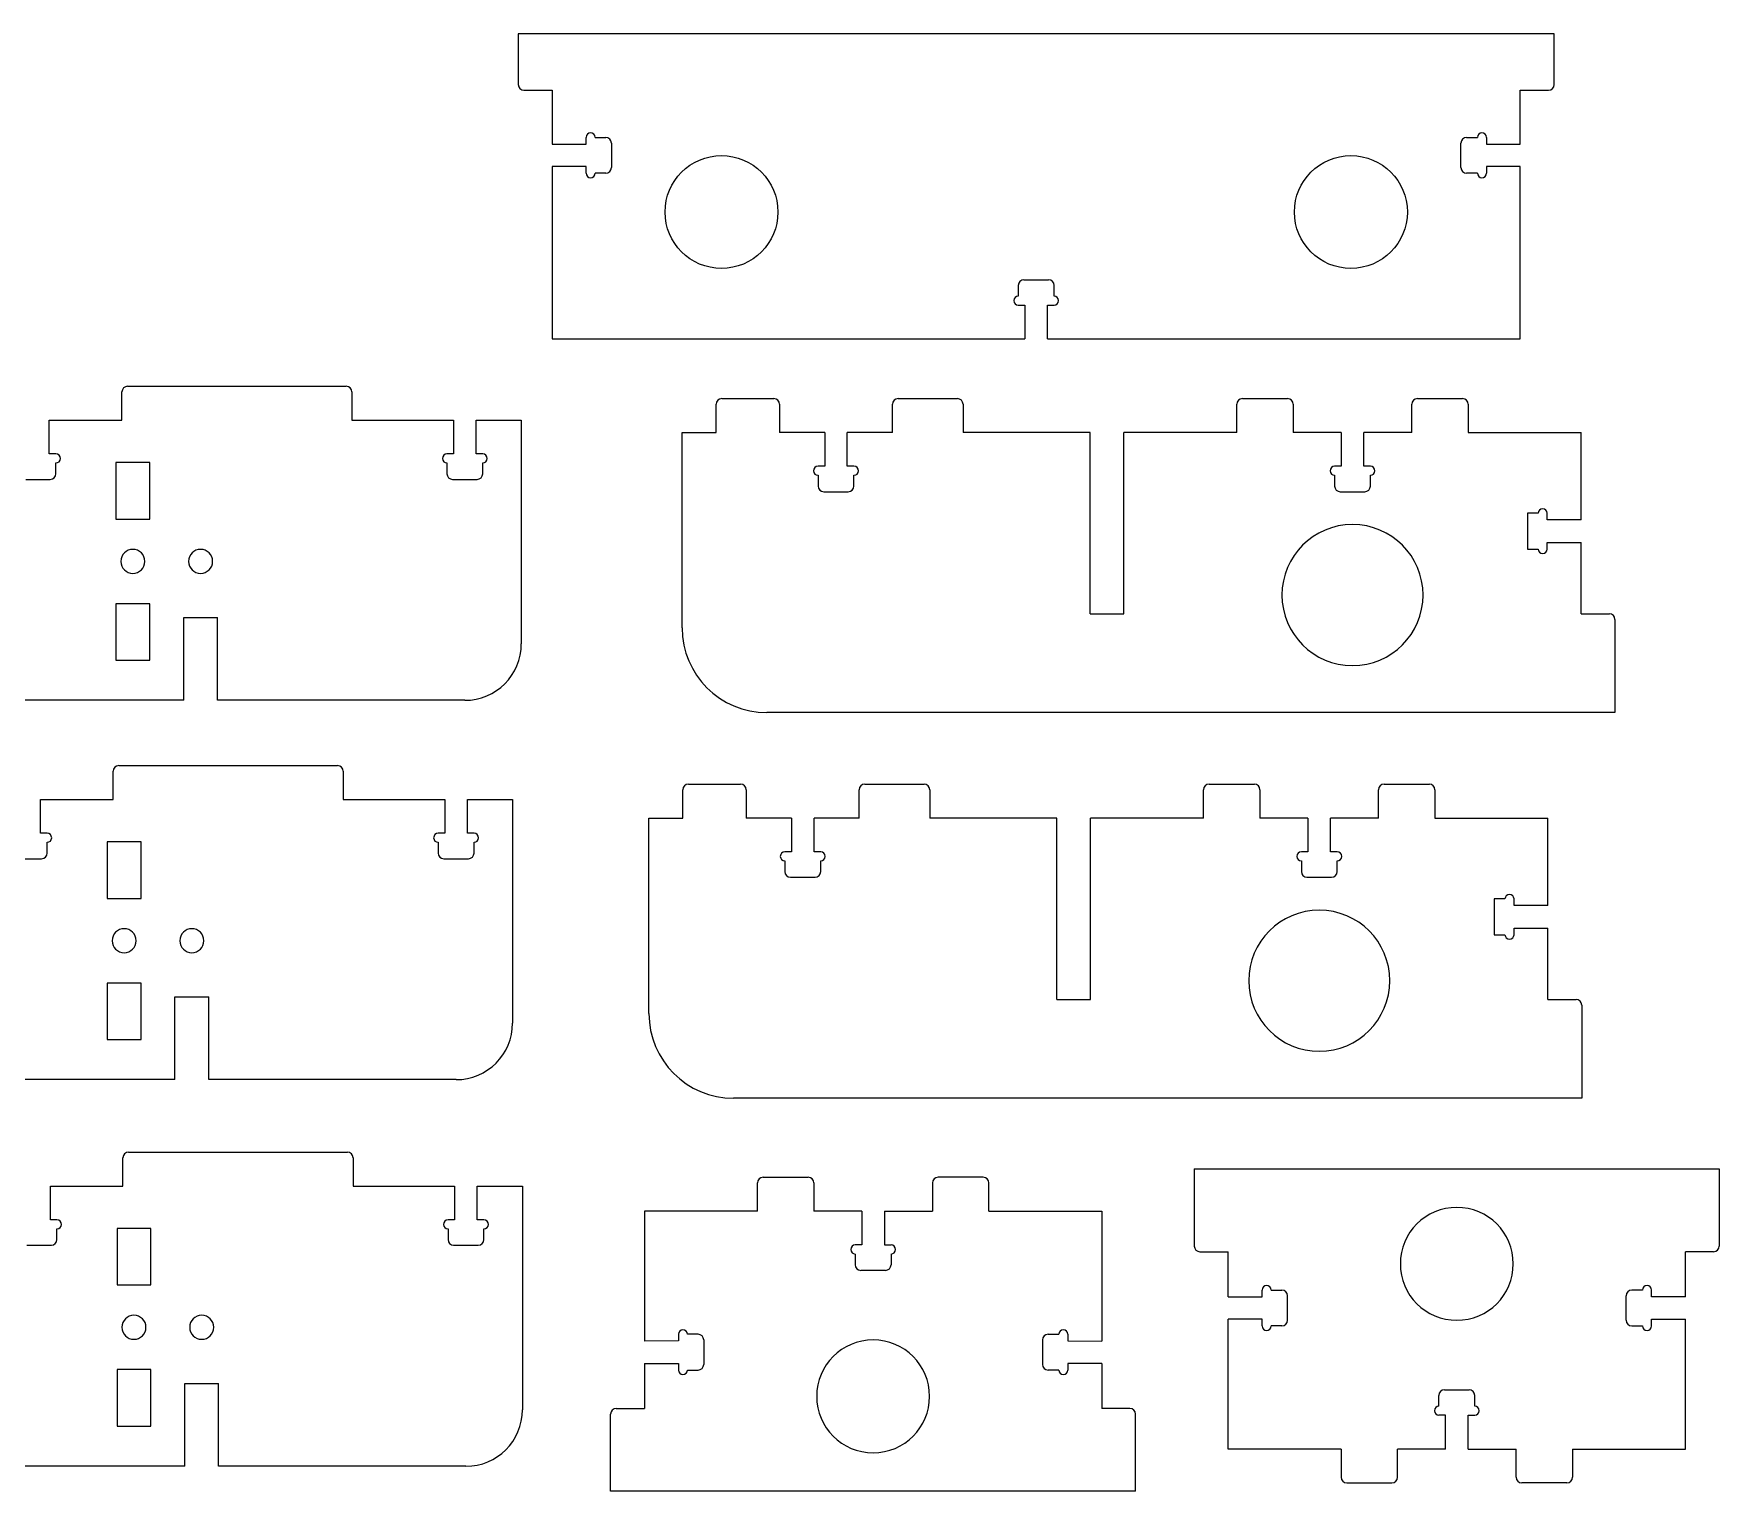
# Model space of a CAD drawing. Header units: millimetres. Extents: x -2184 to -699, y -517 to 933.
# Drawn here: x -1307 to -710, y 411 to 928 of the extents above; entities that cross this region are included whole.
import ezdxf

# ---------------------------------------------------------------- set-up
doc = ezdxf.new("R2010")
doc.units = ezdxf.units.MM
doc.layers.get('0').update_dxf_attribs({"color": 253, "lineweight": 70, "true_color": 0x8faf8f})

msp = doc.modelspace()

# ---------------------------------------------------------------- linework, layer by layer
at = {"color": 48, "lineweight": -3, "true_color": 0x483a05}
for p, q in [((-768.59, 927.53), (-1135.59, 927.53)), ((-1135.59, 927.53), (-1135.59, 909.53)), ((-768.59, 909.53), (-768.59, 927.53)), ((-1133.59, 907.53), (-1123.59, 907.53)), ((-1123.59, 907.53), (-1123.59, 888.43)), ((-780.59, 888.43), (-780.59, 907.53)), ((-780.59, 907.53), (-770.59, 907.53)), ((-1111.59, 888.43), (-1111.59, 890.78)), ((-1108.39, 890.78), (-1104.59, 890.78)), ((-799.59, 890.78), (-795.79, 890.78)), ((-792.59, 890.78), (-792.59, 888.43)), ((-1123.59, 888.43), (-1111.59, 888.43)), ((-1102.59, 888.78), (-1102.59, 880.08)), ((-801.59, 880.08), (-801.59, 888.78)), ((-792.59, 888.43), (-780.59, 888.43)), ((-1111.59, 880.43), (-1123.59, 880.43)), ((-1123.59, 880.43), (-1123.59, 819.33)), ((-1111.59, 878.08), (-1111.59, 880.43)), ((-1104.59, 878.08), (-1108.39, 878.08)), ((-795.79, 878.08), (-799.59, 878.08)), ((-780.59, 880.43), (-792.59, 880.43)), ((-792.59, 880.43), (-792.59, 878.08)), ((-780.59, 819.33), (-780.59, 880.43)), ((-958.44, 838.33), (-958.44, 834.53)), ((-956.44, 840.33), (-947.74, 840.33)), ((-945.74, 834.53), (-945.74, 838.33)), ((-958.44, 831.33), (-956.09, 831.33)), ((-956.09, 831.33), (-956.09, 819.33)), ((-948.09, 831.33), (-945.74, 831.33)), ((-948.09, 819.33), (-948.09, 831.33)), ((-1123.59, 819.33), (-956.09, 819.33)), ((-948.09, 819.33), (-780.59, 819.33)), ((-1276.02, 790.58), (-1276.02, 800.58)), ((-1274.02, 802.58), (-1196.52, 802.58)), ((-1194.52, 800.58), (-1194.52, 790.58)), ((-1065.52, 786.21), (-1065.52, 796.21)), ((-1063.52, 798.21), (-1045.02, 798.21)), ((-1043.02, 796.21), (-1043.02, 786.21)), ((-1003.02, 786.21), (-1003.02, 796.21)), ((-1001.02, 798.21), (-980.02, 798.21)), ((-978.02, 796.21), (-978.02, 786.21)), ((-881.02, 786.21), (-881.02, 796.21)), ((-879.02, 798.21), (-863.02, 798.21)), ((-861.02, 796.21), (-861.02, 786.21)), ((-819.02, 786.21), (-819.02, 796.21)), ((-817.02, 798.21), (-801.02, 798.21)), ((-799.02, 796.21), (-799.02, 786.21)), ((-1301.76, 790.58), (-1276.02, 790.58)), ((-1301.76, 778.58), (-1301.76, 790.58)), ((-1194.52, 790.58), (-1158.52, 790.58)), ((-1158.52, 790.58), (-1158.52, 778.58)), ((-1150.52, 790.58), (-1134.52, 790.58)), ((-1150.52, 778.58), (-1150.52, 790.58)), ((-1134.52, 790.58), (-1134.52, 711.28)), ((-1077.52, 786.21), (-1065.52, 786.21)), ((-1077.52, 716.91), (-1077.52, 786.21)), ((-1027.02, 786.21), (-1043.02, 786.21)), ((-1027.02, 786.21), (-1027.02, 774.21)), ((-1003.02, 786.21), (-1019.02, 786.21)), ((-1019.02, 774.21), (-1019.02, 786.21)), ((-933.02, 786.21), (-978.02, 786.21)), ((-933.02, 721.91), (-933.02, 786.21)), ((-881.02, 786.21), (-921.02, 786.21)), ((-921.02, 721.91), (-921.02, 786.21)), ((-844.02, 786.21), (-861.02, 786.21)), ((-844.02, 786.21), (-844.02, 774.21)), ((-819.02, 786.21), (-836.02, 786.21)), ((-836.02, 774.21), (-836.02, 786.21)), ((-799.02, 786.21), (-759.02, 786.21)), ((-759.02, 755.21), (-759.02, 786.21)), ((-1299.41, 778.58), (-1301.76, 778.58)), ((-1158.52, 778.58), (-1160.87, 778.58)), ((-1148.17, 778.58), (-1150.52, 778.58)), ((-1299.41, 771.58), (-1299.41, 775.38)), ((-1278.14, 775.52), (-1278.14, 755.52)), ((-1266.14, 775.52), (-1278.14, 775.52)), ((-1266.14, 755.52), (-1266.14, 775.52)), ((-1160.87, 775.38), (-1160.87, 771.58)), ((-1148.17, 771.58), (-1148.17, 775.38)), ((-1027.02, 774.21), (-1029.37, 774.21)), ((-1029.37, 771.01), (-1029.37, 767.21)), ((-1016.67, 774.21), (-1019.02, 774.21)), ((-1016.67, 767.21), (-1016.67, 771.01)), ((-844.02, 774.21), (-846.37, 774.21)), ((-846.37, 771.01), (-846.37, 767.21)), ((-833.67, 774.21), (-836.02, 774.21)), ((-833.67, 767.21), (-833.67, 771.01)), ((-1310.11, 769.58), (-1301.41, 769.58)), ((-1158.87, 769.58), (-1150.17, 769.58)), ((-1027.37, 765.21), (-1018.67, 765.21)), ((-844.37, 765.21), (-835.67, 765.21)), ((-1278.14, 755.52), (-1266.14, 755.52)), ((-778.02, 757.56), (-778.02, 744.86)), ((-774.22, 757.56), (-778.02, 757.56)), ((-771.02, 755.21), (-771.02, 757.56)), ((-759.02, 755.21), (-771.02, 755.21)), ((-771.02, 747.21), (-759.02, 747.21)), ((-771.02, 744.86), (-771.02, 747.21)), ((-759.02, 721.91), (-759.02, 747.21)), ((-778.02, 744.86), (-774.22, 744.86)), ((-1278.14, 725.52), (-1278.14, 705.52)), ((-1266.14, 725.52), (-1278.14, 725.52)), ((-1266.14, 705.52), (-1266.14, 725.52)), ((-1254.14, 691.28), (-1254.14, 720.64)), ((-1254.14, 720.64), (-1242.14, 720.64)), ((-1242.14, 691.28), (-1242.14, 720.64)), ((-933.02, 721.91), (-921.02, 721.91)), ((-759.02, 721.91), (-749.02, 721.91)), ((-747.02, 719.91), (-747.02, 686.91)), ((-1278.14, 705.52), (-1266.14, 705.52)), ((-1254.14, 691.28), (-1507.76, 691.28)), ((-1154.52, 691.28), (-1242.14, 691.28)), ((-747.02, 686.91), (-1047.52, 686.91)), ((-1279.12, 656.14), (-1279.12, 666.14)), ((-1277.12, 668.14), (-1199.62, 668.14)), ((-1197.62, 666.14), (-1197.62, 656.14)), ((-1077.3, 649.55), (-1077.3, 659.55)), ((-1075.3, 661.55), (-1056.8, 661.55)), ((-1054.8, 659.55), (-1054.8, 649.55)), ((-1014.8, 649.55), (-1014.8, 659.55)), ((-1012.8, 661.55), (-991.8, 661.55)), ((-989.8, 659.55), (-989.8, 649.55)), ((-892.8, 649.55), (-892.8, 659.55)), ((-890.8, 661.55), (-874.8, 661.55)), ((-872.8, 659.55), (-872.8, 649.55)), ((-830.8, 649.55), (-830.8, 659.55)), ((-828.8, 661.55), (-812.8, 661.55)), ((-810.8, 659.55), (-810.8, 649.55)), ((-1304.86, 656.14), (-1279.12, 656.14)), ((-1304.86, 644.14), (-1304.86, 656.14)), ((-1197.62, 656.14), (-1161.62, 656.14)), ((-1161.62, 656.14), (-1161.62, 644.14)), ((-1153.62, 656.14), (-1137.62, 656.14)), ((-1153.62, 644.14), (-1153.62, 656.14)), ((-1137.62, 656.14), (-1137.62, 576.84)), ((-1089.3, 649.55), (-1077.3, 649.55)), ((-1089.3, 580.25), (-1089.3, 649.55)), ((-1038.8, 649.55), (-1054.8, 649.55)), ((-1038.8, 649.55), (-1038.8, 637.55)), ((-1014.8, 649.55), (-1030.8, 649.55)), ((-1030.8, 637.55), (-1030.8, 649.55)), ((-944.8, 649.55), (-989.8, 649.55)), ((-944.8, 585.25), (-944.8, 649.55)), ((-892.8, 649.55), (-932.8, 649.55)), ((-932.8, 585.25), (-932.8, 649.55)), ((-855.8, 649.55), (-872.8, 649.55)), ((-855.8, 649.55), (-855.8, 637.55)), ((-830.8, 649.55), (-847.8, 649.55)), ((-847.8, 637.55), (-847.8, 649.55)), ((-810.8, 649.55), (-770.8, 649.55)), ((-770.8, 618.55), (-770.8, 649.55)), ((-1302.51, 644.14), (-1304.86, 644.14)), ((-1302.51, 637.14), (-1302.51, 640.94)), ((-1281.24, 641.08), (-1281.24, 621.08)), ((-1269.24, 641.08), (-1281.24, 641.08)), ((-1269.24, 621.08), (-1269.24, 641.08)), ((-1161.62, 644.14), (-1163.97, 644.14)), ((-1163.97, 640.94), (-1163.97, 637.14)), ((-1151.27, 644.14), (-1153.62, 644.14)), ((-1151.27, 637.14), (-1151.27, 640.94)), ((-1313.21, 635.14), (-1304.51, 635.14)), ((-1161.97, 635.14), (-1153.27, 635.14)), ((-1038.8, 637.55), (-1041.15, 637.55)), ((-1041.15, 634.35), (-1041.15, 630.55)), ((-1028.45, 637.55), (-1030.8, 637.55)), ((-1028.45, 630.55), (-1028.45, 634.35)), ((-855.8, 637.55), (-858.15, 637.55)), ((-858.15, 634.35), (-858.15, 630.55)), ((-845.45, 637.55), (-847.8, 637.55)), ((-845.45, 630.55), (-845.45, 634.35)), ((-1039.15, 628.55), (-1030.45, 628.55)), ((-856.15, 628.55), (-847.45, 628.55)), ((-1281.24, 621.08), (-1269.24, 621.08)), ((-789.8, 620.9), (-789.8, 608.2)), ((-786, 620.9), (-789.8, 620.9)), ((-782.8, 618.55), (-782.8, 620.9)), ((-770.8, 618.55), (-782.8, 618.55)), ((-782.8, 610.55), (-770.8, 610.55)), ((-782.8, 608.2), (-782.8, 610.55)), ((-770.8, 585.25), (-770.8, 610.55)), ((-789.8, 608.2), (-786, 608.2)), ((-1281.24, 591.08), (-1281.24, 571.08)), ((-1269.24, 591.08), (-1281.24, 591.08)), ((-1269.24, 571.08), (-1269.24, 591.08)), ((-1257.24, 556.84), (-1257.24, 586.2)), ((-1257.24, 586.2), (-1245.24, 586.2)), ((-1245.24, 556.84), (-1245.24, 586.2)), ((-944.8, 585.25), (-932.8, 585.25)), ((-770.8, 585.25), (-760.8, 585.25)), ((-758.8, 583.25), (-758.8, 550.25)), ((-1281.24, 571.08), (-1269.24, 571.08)), ((-1257.24, 556.84), (-1510.86, 556.84)), ((-1157.62, 556.84), (-1245.24, 556.84)), ((-758.8, 550.25), (-1059.3, 550.25)), ((-1275.64, 519.12), (-1275.64, 529.12)), ((-1273.64, 531.12), (-1196.14, 531.12)), ((-1194.14, 529.12), (-1194.14, 519.12)), ((-1050.87, 510.24), (-1050.87, 520.24)), ((-1048.87, 522.24), (-1032.87, 522.24)), ((-1030.87, 520.24), (-1030.87, 510.24)), ((-988.87, 520.24), (-988.87, 510.24)), ((-970.87, 522.24), (-986.87, 522.24)), ((-968.87, 510.24), (-968.87, 520.24)), ((-896.07, 525.2), (-896.07, 497.84)), ((-896.07, 525.2), (-710.07, 525.2)), ((-710.07, 525.2), (-710.07, 497.84)), ((-1301.38, 519.12), (-1275.64, 519.12)), ((-1301.38, 507.12), (-1301.38, 519.12)), ((-1194.14, 519.12), (-1158.14, 519.12)), ((-1158.14, 519.12), (-1158.14, 507.12)), ((-1150.14, 519.12), (-1134.14, 519.12)), ((-1150.14, 507.12), (-1150.14, 519.12)), ((-1134.14, 519.12), (-1134.14, 439.82)), ((-1050.87, 510.24), (-1090.87, 510.24)), ((-1090.87, 510.24), (-1090.87, 464.18)), ((-1013.87, 510.24), (-1030.87, 510.24)), ((-1013.87, 510.24), (-1013.87, 498.24)), ((-1005.87, 510.24), (-988.87, 510.24)), ((-1005.87, 510.24), (-1005.87, 498.24)), ((-968.87, 510.24), (-928.87, 510.24)), ((-928.87, 510.24), (-928.87, 464.18)), ((-1299.03, 507.12), (-1301.38, 507.12)), ((-1299.03, 500.12), (-1299.03, 503.92)), ((-1277.76, 504.06), (-1277.76, 484.06)), ((-1265.76, 504.06), (-1277.76, 504.06)), ((-1265.76, 484.06), (-1265.76, 504.06)), ((-1158.14, 507.12), (-1160.49, 507.12)), ((-1160.49, 503.92), (-1160.49, 500.12)), ((-1147.79, 507.12), (-1150.14, 507.12)), ((-1147.79, 500.12), (-1147.79, 503.92)), ((-1309.73, 498.12), (-1301.03, 498.12)), ((-1158.49, 498.12), (-1149.79, 498.12)), ((-1013.87, 498.24), (-1016.22, 498.24)), ((-1005.87, 498.24), (-1003.52, 498.24)), ((-894.07, 495.84), (-884.07, 495.84)), ((-884.07, 479.9), (-884.07, 495.84)), ((-722.07, 479.9), (-722.07, 495.84)), ((-712.07, 495.84), (-722.07, 495.84)), ((-1016.22, 495.04), (-1016.22, 491.24)), ((-1003.52, 495.04), (-1003.52, 491.24)), ((-1277.76, 484.06), (-1265.76, 484.06)), ((-1005.52, 489.24), (-1014.22, 489.24)), ((-884.07, 479.9), (-872.07, 479.9)), ((-872.07, 479.9), (-872.07, 482.25)), ((-868.87, 482.25), (-865.07, 482.25)), ((-863.07, 471.55), (-863.07, 480.25)), ((-743.07, 471.55), (-743.07, 480.25)), ((-737.27, 482.25), (-741.07, 482.25)), ((-734.07, 479.9), (-734.07, 482.25)), ((-722.07, 479.9), (-734.07, 479.9)), ((-872.07, 471.9), (-884.07, 471.96)), ((-884.07, 425.9), (-884.07, 471.96)), ((-872.07, 469.55), (-872.07, 471.9)), ((-734.07, 471.9), (-722.07, 471.96)), ((-734.07, 469.55), (-734.07, 471.9)), ((-722.07, 425.9), (-722.07, 471.96)), ((-1078.87, 466.59), (-1078.87, 464.24)), ((-1071.87, 466.59), (-1075.67, 466.59)), ((-947.87, 466.59), (-944.07, 466.59)), ((-940.87, 466.59), (-940.87, 464.24)), ((-865.07, 469.55), (-868.87, 469.55)), ((-741.07, 469.55), (-737.27, 469.55)), ((-1078.87, 464.24), (-1090.87, 464.18)), ((-1069.87, 464.59), (-1069.87, 455.89)), ((-949.87, 464.59), (-949.87, 455.89)), ((-940.87, 464.24), (-928.87, 464.18)), ((-1277.76, 454.06), (-1277.76, 434.06)), ((-1265.76, 454.06), (-1277.76, 454.06)), ((-1265.76, 434.06), (-1265.76, 454.06)), ((-1090.87, 456.24), (-1078.87, 456.24)), ((-1090.87, 456.24), (-1090.87, 440.3)), ((-1078.87, 456.24), (-1078.87, 453.89)), ((-1075.67, 453.89), (-1071.87, 453.89)), ((-944.07, 453.89), (-947.87, 453.89)), ((-928.87, 456.24), (-940.87, 456.24)), ((-940.87, 456.24), (-940.87, 453.89)), ((-928.87, 456.24), (-928.87, 440.3)), ((-1253.76, 419.82), (-1253.76, 449.18)), ((-1253.76, 449.18), (-1241.76, 449.18)), ((-1241.76, 419.82), (-1241.76, 449.18)), ((-809.42, 441.1), (-809.42, 444.9)), ((-807.42, 446.9), (-798.72, 446.9)), ((-796.72, 441.1), (-796.72, 444.9)), ((-1102.87, 410.94), (-1102.87, 438.3)), ((-1100.87, 440.3), (-1090.87, 440.3)), ((-918.87, 440.3), (-928.87, 440.3)), ((-916.87, 410.94), (-916.87, 438.3)), ((-807.07, 437.9), (-809.42, 437.9)), ((-807.07, 425.9), (-807.07, 437.9)), ((-799.07, 437.9), (-796.72, 437.9)), ((-799.07, 425.9), (-799.07, 437.9)), ((-1277.76, 434.06), (-1265.76, 434.06)), ((-844.07, 425.9), (-884.07, 425.9)), ((-844.07, 425.9), (-844.07, 415.9)), ((-824.07, 415.9), (-824.07, 425.9)), ((-807.07, 425.9), (-824.07, 425.9)), ((-799.07, 425.9), (-782.07, 425.9)), ((-782.07, 415.9), (-782.07, 425.9)), ((-762.07, 425.9), (-762.07, 415.9)), ((-762.07, 425.9), (-722.07, 425.9)), ((-1253.76, 419.82), (-1507.38, 419.82)), ((-1154.14, 419.82), (-1241.76, 419.82)), ((-842.07, 413.9), (-826.07, 413.9)), ((-764.07, 413.9), (-780.07, 413.9)), ((-916.87, 410.94), (-1102.87, 410.94))]:
    msp.add_line(p, q, dxfattribs=at)
for centre in [(-1063.59, 864.33), (-840.59, 864.33)]:
    msp.add_circle(centre, 20, dxfattribs=at)
at = {"color": 48, "lineweight": -3, "true_color": 0x483a05, "extrusion": (2.77556e-17, 3.2866e-15, -1)}
for centre, radius in [((840.02, 728.56), 25), ((851.8, 591.9), 25), ((1009.87, 444.59), 20)]:
    msp.add_circle(centre, radius, dxfattribs=at)
at = {"color": 48, "lineweight": -3, "true_color": 0x483a05, "extrusion": (-3.46373e-15, -2.32542e-15, -1)}
for centre in [(1272.14, 740.52), (1248.14, 740.52), (1275.24, 606.08), (1251.24, 606.08), (1271.76, 469.06), (1247.76, 469.06)]:
    msp.add_circle(centre, 4.25, dxfattribs=at)
at = {"color": 48, "lineweight": -3, "true_color": 0x483a05, "extrusion": (2.77556e-17, -3.61966e-15, -1)}
msp.add_circle((803.07, 491.55), 20, dxfattribs=at)
at = {"color": 48, "lineweight": -3, "true_color": 0x483a05}
for centre, radius, start, end in [((-1133.59, 909.53), 2, 180, 270), ((-770.59, 909.53), 2, 270, 360), ((-1109.99, 890.78), 1.6, 0, 180), ((-1104.59, 888.78), 2, 360, 90), ((-799.59, 888.78), 2, 90, 180), ((-794.19, 890.78), 1.6, 360, 180), ((-1109.99, 878.08), 1.6, 180, 360), ((-1104.59, 880.08), 2, 270, 0), ((-799.59, 880.08), 2, 180, 270), ((-794.19, 878.08), 1.6, 180, 360), ((-956.44, 838.33), 2, 90, 180), ((-947.74, 838.33), 2, 360, 90), ((-958.44, 832.93), 1.6, 90, 270), ((-945.74, 832.93), 1.6, 270, 90), ((-1274.02, 800.58), 2, 90, 180), ((-1196.52, 800.58), 2, 360, 90), ((-1063.52, 796.21), 2, 90, 180), ((-1045.02, 796.21), 2, 360, 90), ((-1001.02, 796.21), 2, 90, 180), ((-980.02, 796.21), 2, 360, 90), ((-879.02, 796.21), 2, 90, 180), ((-863.02, 796.21), 2, 360, 90), ((-817.02, 796.21), 2, 90, 180), ((-801.02, 796.21), 2, 360, 90), ((-1299.41, 776.98), 1.6, 270, 90), ((-1160.87, 776.98), 1.6, 90, 270), ((-1148.17, 776.98), 1.6, 270, 90), ((-1301.41, 771.58), 2, 270, 0), ((-1158.87, 771.58), 2, 180, 270), ((-1150.17, 771.58), 2, 270, 0), ((-1029.37, 772.61), 1.6, 90, 270), ((-1016.67, 772.61), 1.6, 270, 90), ((-846.37, 772.61), 1.6, 90, 270), ((-833.67, 772.61), 1.6, 270, 90), ((-1027.37, 767.21), 2, 180, 270), ((-1018.67, 767.21), 2, 270, 0), ((-844.37, 767.21), 2, 180, 270), ((-835.67, 767.21), 2, 270, 0), ((-772.62, 757.56), 1.6, 0, 180), ((-772.62, 744.86), 1.6, 180, 0), ((-1047.52, 716.91), 30, 180, 270), ((-749.02, 719.91), 2, 360, 90), ((-1154.52, 711.28), 20, 270, 0), ((-1277.12, 666.14), 2, 90, 180), ((-1199.62, 666.14), 2, 360, 90), ((-1075.3, 659.55), 2, 90, 180), ((-1056.8, 659.55), 2, 360, 90), ((-1012.8, 659.55), 2, 90, 180), ((-991.8, 659.55), 2, 360, 90), ((-890.8, 659.55), 2, 90, 180), ((-874.8, 659.55), 2, 360, 90), ((-828.8, 659.55), 2, 90, 180), ((-812.8, 659.55), 2, 360, 90), ((-1302.51, 642.54), 1.6, 270, 90), ((-1163.97, 642.54), 1.6, 90, 270), ((-1151.27, 642.54), 1.6, 270, 90), ((-1304.51, 637.14), 2, 270, 0), ((-1161.97, 637.14), 2, 180, 270), ((-1153.27, 637.14), 2, 270, 0), ((-1041.15, 635.95), 1.6, 90, 270), ((-1028.45, 635.95), 1.6, 270, 90), ((-858.15, 635.95), 1.6, 90, 270), ((-845.45, 635.95), 1.6, 270, 90), ((-1039.15, 630.55), 2, 180, 270), ((-1030.45, 630.55), 2, 270, 0), ((-856.15, 630.55), 2, 180, 270), ((-847.45, 630.55), 2, 270, 0), ((-784.4, 620.9), 1.6, 0, 180), ((-784.4, 608.2), 1.6, 180, 0), ((-1059.3, 580.25), 30, 180, 270), ((-760.8, 583.25), 2, 360, 90), ((-1157.62, 576.84), 20, 270, 0), ((-1273.64, 529.12), 2, 90, 180), ((-1196.14, 529.12), 2, 360, 90), ((-1048.87, 520.24), 2, 90, 180), ((-1032.87, 520.24), 2, 360, 90), ((-986.87, 520.24), 2, 90, 180), ((-970.87, 520.24), 2, 360, 90), ((-1299.03, 505.52), 1.6, 270, 90), ((-1160.49, 505.52), 1.6, 90, 270), ((-1147.79, 505.52), 1.6, 270, 90), ((-1301.03, 500.12), 2, 270, 0), ((-1158.49, 500.12), 2, 180, 270), ((-1149.79, 500.12), 2, 270, 0), ((-1016.22, 496.64), 1.6, 90, 270), ((-1003.52, 496.64), 1.6, 270, 90), ((-894.07, 497.84), 2, 180, 270), ((-712.07, 497.84), 2, 270, 360), ((-1014.22, 491.24), 2, 180, 270), ((-1005.52, 491.24), 2, 270, 360), ((-870.47, 482.25), 1.6, 360, 180), ((-735.67, 482.25), 1.6, 360, 180), ((-865.07, 480.25), 2, 360, 90), ((-741.07, 480.25), 2, 90, 180), ((-1077.27, 466.59), 1.6, 0, 180), ((-1071.87, 464.59), 2, 360, 90), ((-947.87, 464.59), 2, 90, 180), ((-942.47, 466.59), 1.6, 360, 180), ((-870.47, 469.55), 1.6, 180, 360), ((-865.07, 471.55), 2, 270, 360), ((-741.07, 471.55), 2, 180, 270), ((-735.67, 469.55), 1.6, 180, 360), ((-1077.27, 453.89), 1.6, 180, 0), ((-1071.87, 455.89), 2, 270, 0), ((-947.87, 455.89), 2, 180, 270), ((-942.47, 453.89), 1.6, 180, 0), ((-807.42, 444.9), 2, 90, 180), ((-798.72, 444.9), 2, 360, 90), ((-1154.14, 439.82), 20, 270, 0), ((-1100.87, 438.3), 2, 90, 180), ((-918.87, 438.3), 2, 0, 90), ((-809.42, 439.5), 1.6, 90, 270), ((-796.72, 439.5), 1.6, 270, 90), ((-842.07, 415.9), 2, 180, 270), ((-826.07, 415.9), 2, 270, 360), ((-780.07, 415.9), 2, 180, 270), ((-764.07, 415.9), 2, 270, 360)]:
    msp.add_arc(centre, radius, start, end, dxfattribs=at)

doc.saveas('drawing.dxf')
